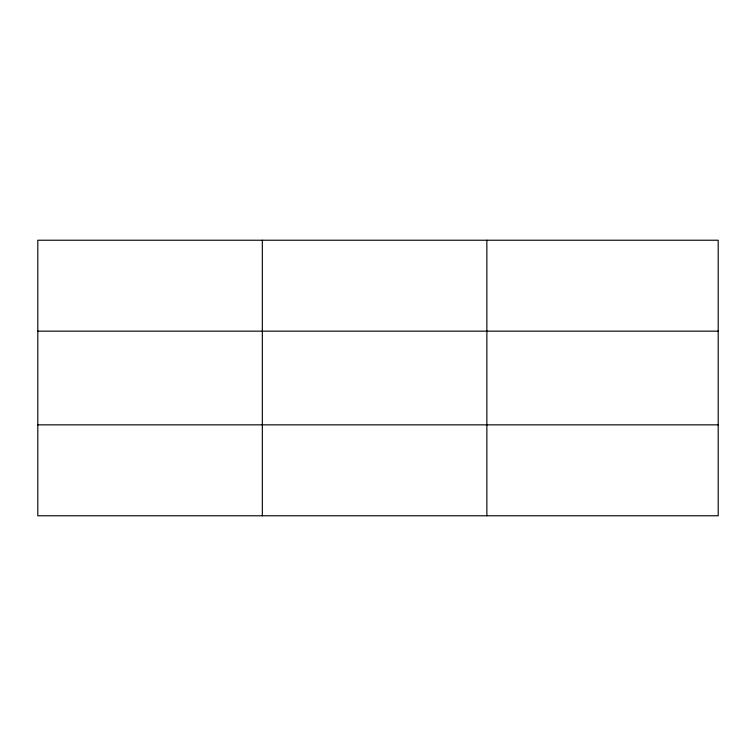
<?xml version="1.0" encoding="UTF-8"?>
<svg xmlns="http://www.w3.org/2000/svg" width="756" height="756" viewBox="0 0 756 756"><rect width="100%" height="100%" fill="white"/><g stroke="black" fill="none" stroke-linecap="round" stroke-linejoin="round"><path stroke-width="1.13" d="M262.332 240.228L262.332 515.772M486.864 240.228L486.864 515.772M718.2 331.156L718.2 240.228L37.8 240.228L37.8 515.772L718.2 515.772L718.2 331.156L37.8 331.156M37.8 424.844L718.2 424.844"/></g></svg>
